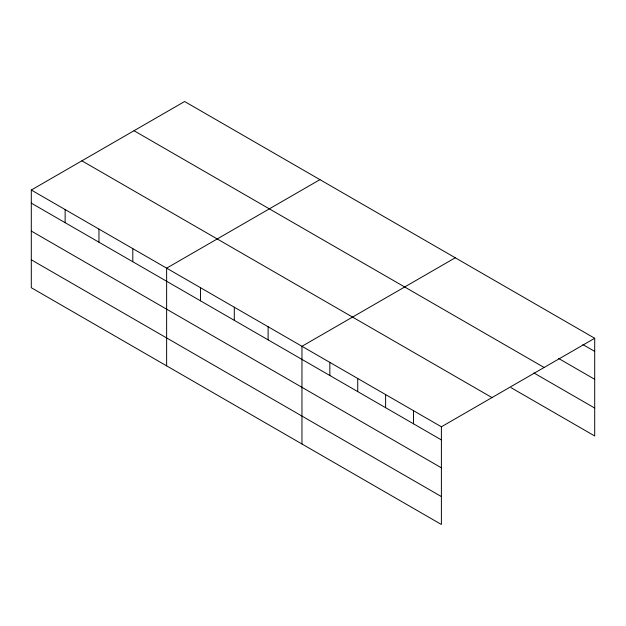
<?xml version="1.0" encoding="UTF-8"?>
<svg xmlns="http://www.w3.org/2000/svg" width="626" height="626" viewBox="0 0 626 626"><rect width="100%" height="100%" fill="white"/><g stroke="black" fill="none" stroke-linecap="round" stroke-linejoin="round"><path stroke-width="0.94" d="M441.393 467.818L441.393 426.791L31.3 190.03L31.3 287.725L441.393 524.486L441.393 467.818L31.3 231.057M511.043 387.674L594.7 435.97L594.7 338.275L184.607 101.514L31.3 190.03M319.941 179.646L166.633 268.163L166.633 365.85M455.266 257.779L301.959 346.295L301.959 443.983M441.393 426.791L594.7 338.275M582.869 344.558L594.7 351.389M558.361 358.322L594.7 379.301M134.019 130.724L544.111 367.485M533.861 372.932L594.7 408.058M81.889 160.819L491.981 397.58M31.3 203.145L441.393 439.906M31.3 259.813L441.393 496.575M413.504 410.695L413.504 423.802M385.616 394.591L385.616 407.706M357.728 378.495L357.728 391.602M329.847 362.391L329.847 375.506M268.124 326.756L268.124 339.871M234.296 307.225L234.296 320.34M200.461 287.694L200.461 300.809M132.798 248.624L132.798 261.738M98.963 229.093L98.963 242.207M65.135 209.561L65.135 222.676"/></g></svg>
